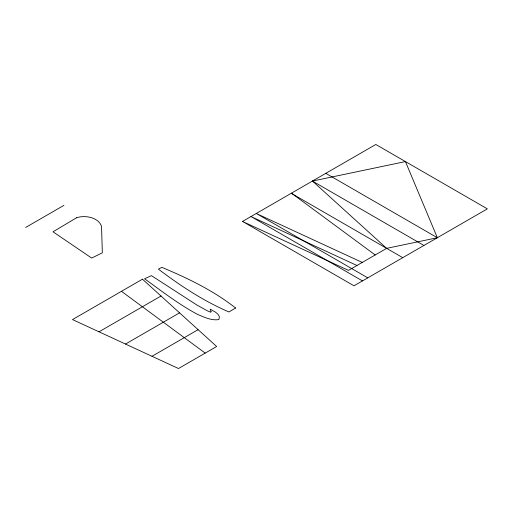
<?xml version="1.0" encoding="UTF-8"?>
<svg xmlns="http://www.w3.org/2000/svg" width="513" height="513" viewBox="0 0 513 513"><rect width="100%" height="100%" fill="white"/><g stroke="black" fill="none" stroke-linecap="round" stroke-linejoin="round"><path stroke-width="0.77" d="M25.65 227.464L63.933 205.36M242.508 221.436L375.811 144.474L487.35 208.868L353.996 285.805L242.508 221.436L348.487 270.383L386.635 248.356L437.352 237.737L405.437 161.576L312.455 181.057L386.635 248.356M99.015 331.815L161.011 296.02M125.512 344.05L179.556 312.847M152.008 356.291L198.108 329.673M362.261 262.432L256.288 213.485L367.776 277.854M356.965 265.49L250.985 216.544L362.473 280.912M325.819 173.336L437.352 237.737M291.256 193.292L402.756 257.667M312.455 181.057L423.918 245.464M291.467 193.17L375.189 254.967M121.485 291.313L205.206 353.104M211.048 311.494L210.792 312.27L207.393 310.84L196.633 304.863L151.431 275.641L144.544 278.758C161.832 291.204 178.787 304.376 197.62 314.437C204.315 317.162 211.471 320.856 218.891 319.554L219.436 316.713L217.935 314.18L215.319 312.045L210.131 309.14L211.048 311.494M235.602 307.999L228.978 311.968C203.584 301.067 180.39 285.76 158.408 269.158L161.839 267.337C187.752 278.187 213.408 290.55 235.602 307.999M76.584 217.762L53.006 231.799L91.667 258.065L102.35 252.826L101.529 226.304C98.316 217.172 84.895 214.928 76.584 217.762M142.467 279.194L72.525 319.58L178.498 368.526L216.653 346.499L142.467 279.194"/></g></svg>
